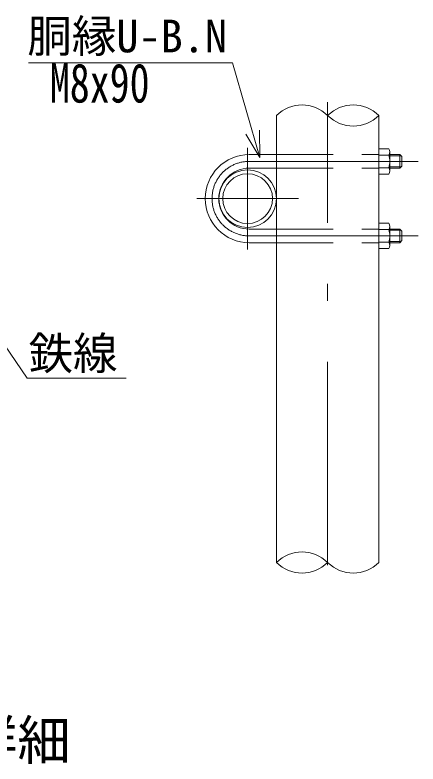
# Model space of a CAD drawing. Units: millimetres, scale not verified. Extents: x -4200 to 4200, y -2970 to 2970.
# Drawn here: x 1949 to 2543, y 1014 to 2119 of the extents above; entities that cross this region are included whole.
import ezdxf
from ezdxf.enums import TextEntityAlignment as Align

# ---------------------------------------------------------------- set-up
doc = ezdxf.new("R2010")
doc.units = ezdxf.units.MM
doc.header["$LTSCALE"] = 10
doc.linetypes.add('USER2', pattern=[50.5, 30, -9, 2.5, -9])
doc.linetypes.add('USER3', pattern=[12.6, 8.4, -4.2])
for name, color, linetype, lineweight in [('0-4_D-STR-DIM', 7, 'Continuous', 13), ('0-A_D-STR-TXT', 7, 'Continuous', 13), ('0-D_3', 3, 'Continuous', 13), ('0-E_26', 2, 'USER2', 13), ('0-F_1', 1, 'Continuous', 9), ('1-0_27', 7, 'Continuous', 13), ('1-1_28', 7, 'Continuous', 13)]:
    doc.layers.add(name, color=color, linetype=linetype, lineweight=lineweight)
doc.layers.add('1-5_24', color=7, linetype='Continuous')
doc.styles.add('ＭＳ ゴシック', font='')
doc.styles.get('ＭＳ ゴシック').set_extended_font_data('MS Gothic')

msp = doc.modelspace()

# ---------------------------------------------------------------- linework, layer by layer
at = {"layer": '0-4_D-STR-DIM'}
for centre, start, end in [((2372.24, 1932.9), 45.18146, 134.81854), ((2447.86, 1932.9), 45.18146, 134.81854), ((2447.86, 2009), 225.18146, 314.81854)]:
    msp.add_arc(centre, 53.65, start, end, dxfattribs=at)
at = {"layer": '0-D_3'}
for p, q in [((2294.43, 1913.28), (2334.43, 1913.28)), ((2485.68, 1922.03), (2500.18, 1922.03)), ((2485.68, 1922.03), (2485.68, 1884.53)), ((2500.18, 1912.65), (2485.68, 1912.65)), ((2501.93, 1918.08), (2501.93, 1889.16)), ((2501.93, 1913.28), (2516.43, 1913.28)), ((2501.93, 1911.53), (2518.18, 1911.53)), ((2519.43, 1910.28), (2519.43, 1896.28)), ((2294.43, 1893.28), (2334.43, 1893.28)), ((2500.18, 1893.9), (2485.68, 1893.9)), ((2501.93, 1895.03), (2518.18, 1895.03)), ((2501.93, 1893.28), (2516.43, 1893.28)), ((2516.43, 1893.28), (2519.43, 1896.28)), ((2485.68, 1884.53), (2500.18, 1884.53)), ((2294.43, 1803.28), (2334.43, 1803.28)), ((2500.18, 1802.65), (2485.68, 1802.65)), ((2501.93, 1778.48), (2501.93, 1807.39)), ((2501.93, 1803.28), (2516.43, 1803.28)), ((2519.43, 1800.28), (2516.43, 1803.28)), ((2516.43, 1803.28), (2516.43, 1783.28)), ((2501.93, 1801.53), (2518.18, 1801.53)), ((2519.43, 1800.28), (2519.43, 1786.28)), ((2294.43, 1783.28), (2334.43, 1783.28)), ((2500.18, 1783.9), (2485.68, 1783.9)), ((2501.93, 1785.03), (2518.18, 1785.03)), ((2501.93, 1783.28), (2516.43, 1783.28)), ((2516.43, 1783.28), (2519.43, 1786.28)), ((2485.68, 1774.53), (2500.18, 1774.53))]:
    msp.add_line(p, q, dxfattribs=at)
at = {"layer": '0-D_3', "linetype": 'USER3'}
for p, q in [((2334.43, 1913.28), (2485.68, 1913.28)), ((2334.43, 1893.28), (2485.68, 1893.28)), ((2334.43, 1803.28), (2485.68, 1803.28)), ((2334.43, 1783.28), (2485.68, 1783.28))]:
    msp.add_line(p, q, dxfattribs=at)
at = {"layer": '0-D_3'}
for points in [[(2519.43, 1910.28), (2516.43, 1913.28), (2516.43, 1893.28)], [(2485.68, 1774.53), (2485.68, 1812.03), (2500.18, 1812.03)]]:
    msp.add_lwpolyline(points, dxfattribs=at)
for centre, radius, start, end in [((2294.43, 1848.28), 65, 90, 270), ((2494.93, 1917.34), 7.04, 318.21899, 41.78101), ((2475.94, 1903.28), 25.99, 338.85295, 21.14705), ((2294.43, 1848.28), 45, 90, 270), ((2494.77, 1889.22), 7.15, 319.0514, 40.9486), ((2494.77, 1807.34), 7.15, 319.0514, 40.9486), ((2475.94, 1793.28), 25.99, 338.85295, 21.14705), ((2494.93, 1779.22), 7.04, 318.21899, 41.78101)]:
    msp.add_arc(centre, radius, start, end, dxfattribs=at)
at = {"layer": '0-E_26'}
for p, q in [((2410.05, 1307.45), (2410.05, 1990.78)), ((2291.93, 1923.28), (2291.93, 1773.28)), ((2294.43, 1903.28), (2543.41, 1903.28)), ((2366.93, 1848.28), (2216.93, 1848.28)), ((2294.43, 1793.28), (2543.41, 1793.28))]:
    msp.add_line(p, q, dxfattribs=at)
msp.add_arc((2294.43, 1848.28), 55, 90, 270, dxfattribs=at)
at = {"layer": '0-F_1'}
for p, q in [((2334.43, 1970.95), (2334.43, 1311.37)), ((2485.68, 1311.37), (2485.68, 1970.95))]:
    msp.add_line(p, q, dxfattribs=at)
for radius in [42.5, 36.75]:
    msp.add_circle((2291.93, 1848.28), radius, dxfattribs=at)
at = {"layer": '1-0_27'}
for centre, start, end in [((2372.24, 1273.32), 45.18146, 134.81854), ((2372.24, 1349.43), 225.18146, 314.81854), ((2447.86, 1349.43), 225.18146, 314.81854)]:
    msp.add_arc(centre, 53.65, start, end, dxfattribs=at)
at = {"layer": '1-1_28'}
for p, q in [((2269.58, 2048.74), (1968.56, 2048.74)), ((2310.15, 1909.18), (2269.58, 2048.74)), ((2310.15, 1909.18), (2309.31, 1949.17)), ((2310.15, 1909.18), (2289.43, 1943.39))]:
    msp.add_line(p, q, dxfattribs=at)
at = {"layer": '1-1_28', "lineweight": 9}
msp.add_lwpolyline([(1865.93, 1730.78), (1966.52, 1583.48), (2112.73, 1583.48)], dxfattribs=at)

# ---------------------------------------------------------------- texts
at = {"layer": '0-A_D-STR-TXT', "style": 'ＭＳ ゴシック'}
for s, p in [('胴縁U-B.N', (1966.91, 2049.78)), ('鉄線', (1968.66, 1581.6))]:
    msp.add_text(s, height=48.09, dxfattribs=at).set_placement(p, align=Align.BOTTOM_LEFT)
at = {"layer": '1-1_28', "style": 'ＭＳ ゴシック', "width": 0.75}
msp.add_text('M8x90', height=57.7, dxfattribs=at).set_placement((2000.07, 1972.79), align=Align.BOTTOM_LEFT)
at = {"layer": '1-5_24', "style": 'ＭＳ ゴシック'}
msp.add_text('胴縁取付詳細', height=57.7, dxfattribs=at).set_placement((1558.59, 1003.12), align=Align.BOTTOM_LEFT)

doc.saveas('drawing.dxf')
